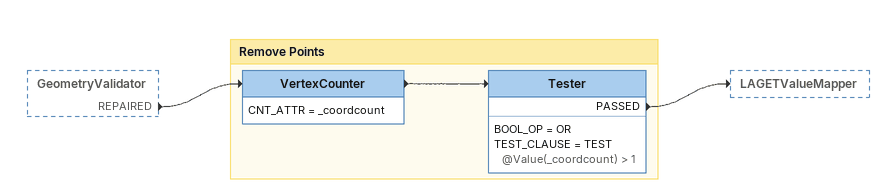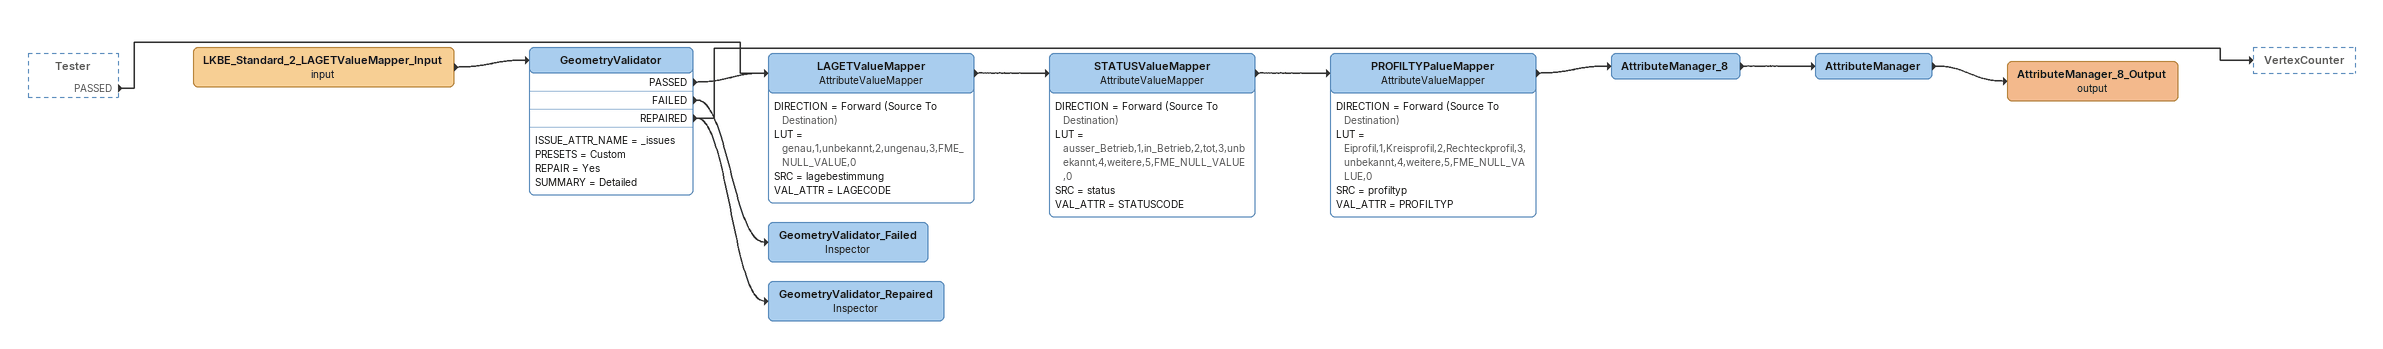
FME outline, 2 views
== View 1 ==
GeometryValidator [outside]
    REPAIRED -> VertexCounter

Bookmark: Remove Points
VertexCounter
    CNT_ATTR = _coordcount
    -> Tester
Tester
    BOOL_OP = OR
    TEST_CLAUSE = TEST @Value(_coordcount) > 1
    PASSED -> LAGETValueMapper

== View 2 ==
Tester [outside]
    PASSED -> LAGETValueMapper
LKBE_Standard_2_LAGETValueMapper_Input (input)
    -> GeometryValidator
GeometryValidator
    ISSUE_ATTR_NAME = _issues
    PRESETS = Custom
    REPAIR = Yes
    SUMMARY = Detailed
    PASSED -> LAGETValueMapper
    FAILED -> GeometryValidator_Failed
    REPAIRED -> VertexCounter
    REPAIRED -> GeometryValidator_Repaired
LAGETValueMapper: AttributeValueMapper
    DIRECTION = Forward (Source To Destination)
    LUT = genau,1,unbekannt,2,ungenau,3,FME_NULL_VALUE,0
    SRC = lagebestimmung
    VAL_ATTR = LAGECODE
    -> STATUSValueMapper
STATUSValueMapper: AttributeValueMapper
    DIRECTION = Forward (Source To Destination)
    LUT = ausser_Betrieb,1,in_Betrieb,2,tot,3,unbekannt,4,weitere,5,FME_NULL_VALUE,0
    SRC = status
    VAL_ATTR = STATUSCODE
    -> PROFILTYPalueMapper
PROFILTYPalueMapper: AttributeValueMapper
    DIRECTION = Forward (Source To Destination)
    LUT = Eiprofil,1,Kreisprofil,2,Rechteckprofil,3,unbekannt,4,weitere,5,FME_NULL_VALUE,0
    SRC = profiltyp
    VAL_ATTR = PROFILTYP
    -> AttributeManager_8
AttributeManager_8
    -> AttributeManager
AttributeManager
    -> AttributeManager_8_Output (output)
AttributeManager_8_Output (output)
GeometryValidator_Failed: Inspector
GeometryValidator_Repaired: Inspector
